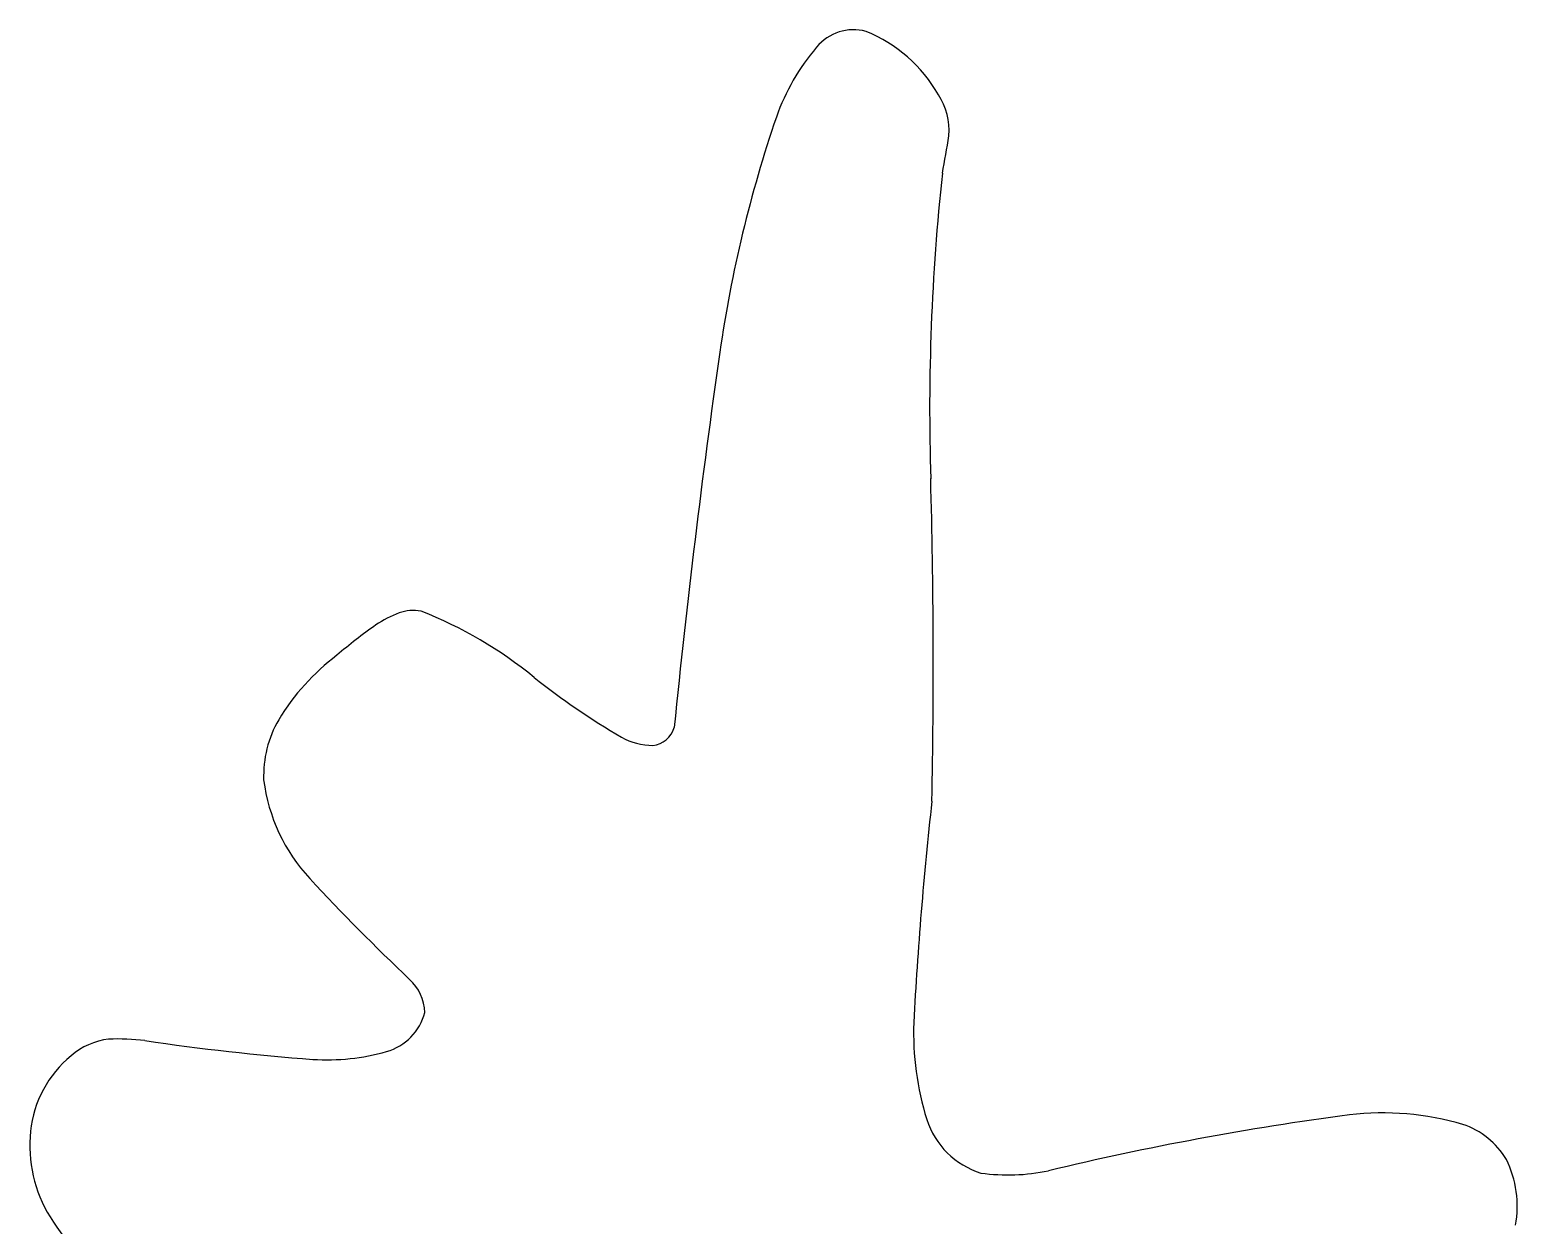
# Model space of a CAD drawing. Extents: x 0 to 14, y 0 to 15.2.
# Drawn here: x 12.057 to 12.8, y 12.37 to 12.966 of the extents above; entities that cross this region are included whole.
import ezdxf

# ---------------------------------------------------------------- set-up
doc = ezdxf.new("R2010")
doc.units = 0
doc.layers.add('WHITE', color=7, linetype='CONTINUOUS')

msp = doc.modelspace()

# ---------------------------------------------------------------- linework, layer by layer
at = {"layer": 'WHITE', "linetype": 'CONTINUOUS'}
for centre, radius, start, end in [((12.468363, 12.94232), 0.023898, 74.725607, 140.36494), ((12.4474, 12.897694), 0.072964, 29.641796, 68.062575), ((12.535618, 12.885079), 0.112214, 139.761895, 160.437958), ((12.483411, 12.915993), 0.032671, -4.59185, 32.985906), ((13.043429, 12.712794), 0.648445, 161.117328, 171.791873), ((12.060219, 12.982234), 0.460929, -10.947147, -8.591365), ((13.605685, 12.776604), 1.099287, 173.832755, 181.790254), ((16.872267, 12.167918), 4.515858, 171.885088, 174.279323), ((9.110671, 12.649778), 3.397523, -1.153903, 1.559842), ((12.260529, 12.624322), 0.054363, 110.439211, 124.160693), ((12.24858, 12.656751), 0.019804, 78.544213, 110.810574), ((12.176999, 12.482591), 0.207778, 50.569214, 68.688423), ((12.362127, 12.479669), 0.231126, 124.865809, 130.991583), ((12.279405, 12.562604), 0.114547, 126.967541, 148.760259), ((12.539491, 12.933756), 0.370992, -128.416149, -120.259506), ((12.230255, 12.593867), 0.056323, 150.021063, 181.947269), ((12.36684, 12.621696), 0.012597, -83.477537, -16.803772), ((12.368573, 12.642336), 0.033157, -118.912997, -90.520691), ((12.262175, 12.603211), 0.088927, -172.726911, -137.19338), ((14.375676, 12.373036), 1.87975, 173.637159, 177.014523), ((12.974658, 13.263842), 1.060557, -137.165178, -133.337557), ((12.230889, 12.475187), 0.023497, 1.924569, 47.367993), ((12.227915, 12.482707), 0.0273, -74.300713, -14.273662), ((12.641964, 12.46555), 0.143588, 177.849264, 197.426799), ((12.100735, 12.427935), 0.034937, 96.85784, 130.919036), ((12.101373, 12.355862), 0.106869, 82.831624, 92.579843), ((12.287455, 13.631109), 1.181906, -98.404387, -94.312207), ((12.113621, 12.410771), 0.056368, 129.38911, 173.990057), ((12.205644, 12.561506), 0.109185, -93.70628, -74.238344), ((12.544132, 12.435173), 0.04115, -162.131695, -107.157956), ((12.909716, 10.961126), 1.476502, 97.540205, 103.475111), ((12.732655, 12.283344), 0.142498, 73.7201, 96.725658), ((12.125313, 12.409675), 0.06811, 174.103418, 211.66569), ((12.75928, 12.381436), 0.04092, 31.236462, 71.000903), ((12.745949, 12.37909), 0.053759, -9.950583, 25.999796), ((12.545599, 12.492799), 0.097895, -97.989823, -78.177081), ((12.175291, 12.441868), 0.127554, -147.811705, -126.201105)]:
    msp.add_arc(centre, radius, start, end, dxfattribs=at)

doc.saveas('drawing.dxf')
